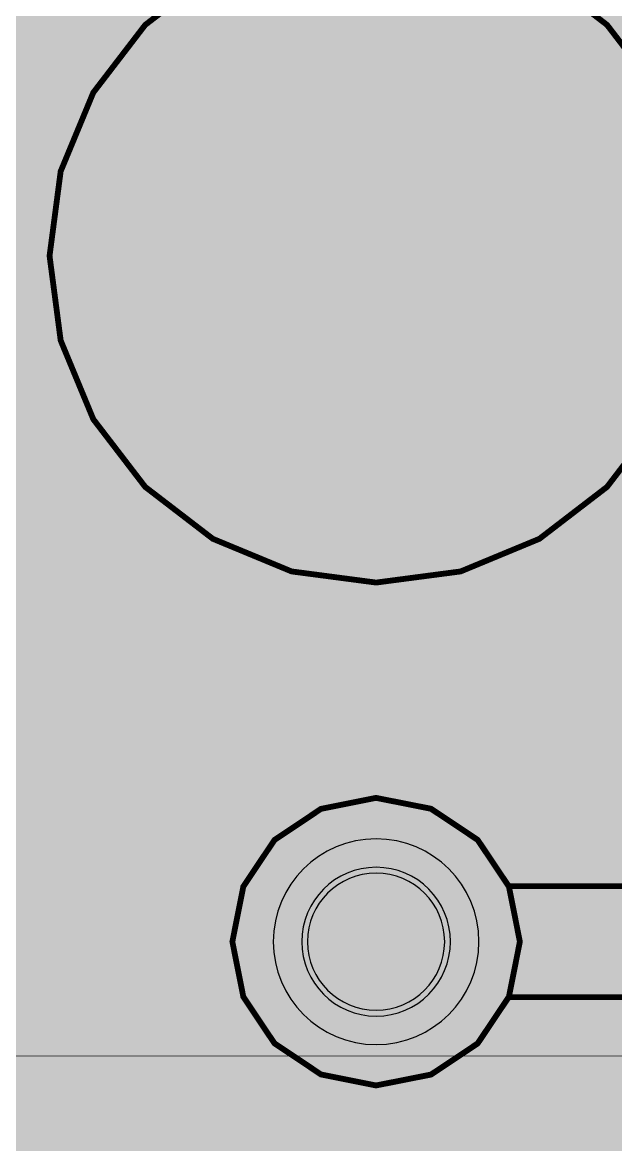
# Model space of a CAD drawing. Header units: millimetres. Extents: x -11 to 223, y -88 to 3.
# Drawn here: x -1.7 to 3.49, y -27.18 to -17.36 of the extents above; entities that cross this region are included whole.
import ezdxf

# ---------------------------------------------------------------- set-up
doc = ezdxf.new("R2010")
doc.units = ezdxf.units.MM
doc.header["$MEASUREMENT"] = 0
for name, color, linetype, true_color in [('Bottom-Layer', 7, 'Continuous', 0x0000ff), ('Bottom-Paste-Mask-Layer', 7, 'Continuous', 0x800000), ('Bottom-Solder-Mask-Layer', 7, 'Continuous', 0xaa00ff), ('Hole-Layer', 7, 'Continuous', 0x222222), ('Multi-Layer', 7, 'Continuous', 0xc0c0c0), ('Top-Layer', 7, 'Continuous', 0xff0000), ('Top-Paste-Mask-Layer', 7, 'Continuous', 0x808080), ('Top-Silkscreen-Layer', 7, 'Continuous', 0xffcc00), ('Top-Solder-Mask-Layer', 7, 'Continuous', 0x800080)]:
    doc.layers.add(name, color=color, linetype=linetype, true_color=true_color)

msp = doc.modelspace()

# ---------------------------------------------------------------- hatches: boundary and pattern name
at = {"layer": 'Bottom-Layer'}
for points in [[(-10.3353, 1.9787), (-0.3804, 1.9787), (-0.8458, 1.7267), (-1.1955, 1.3295), (-1.3865, 0.836), (-1.3952, 0.3069), (-1.2205, -0.1927), (-0.8841, -0.6012), (-0.4273, -0.8683), (0.0937, -0.9612), (1.7937, -0.9612), (2.3147, -0.8683), (2.7716, -0.6012), (3.108, -0.1927), (3.2826, 0.3069), (3.2739, 0.836), (3.083, 1.3295), (2.7333, 1.7267), (2.2679, 1.9787), (222.6289, 1.9787), (222.6289, -87.4752), (-10.3353, -87.4752)], [(-1.4611, -19.4056), (-1.3638, -20.1454), (-1.0782, -20.8347), (-0.624, -21.4267), (-0.0321, -21.8809), (0.6573, -22.1664), (1.397, -22.2638), (2.1367, -22.1664), (2.8261, -21.8809), (3.418, -21.4267), (3.8722, -20.8347), (4.1578, -20.1454), (4.2551, -19.4056), (4.1578, -18.6659), (3.8722, -17.9766), (3.418, -17.3846), (2.8261, -16.9304), (2.1367, -16.6449), (1.397, -16.5475), (0.6573, -16.6449), (-0.0321, -16.9304), (-0.624, -17.3846), (-1.0782, -17.9766), (-1.3638, -18.6659)], [(0.1389, -25.4057), (0.2346, -25.8871), (0.5074, -26.2953), (0.9155, -26.568), (1.397, -26.6638), (1.8785, -26.568), (2.2866, -26.2953), (2.5594, -25.8871), (2.6551, -25.4057), (2.5594, -24.9242), (2.2866, -24.516), (1.8785, -24.2433), (1.397, -24.1475), (0.9155, -24.2433), (0.5074, -24.516), (0.2346, -24.9242)], [(0.797, -25.4057, 1), (1.997, -25.4057, 1)]]:
    msp.add_hatch(color=256, dxfattribs=at).paths.add_polyline_path(points)
at = {"layer": 'Bottom-Paste-Mask-Layer'}
msp.add_hatch(color=256, dxfattribs=at).paths.add_polyline_path([(0.797, -25.4057, 1), (1.997, -25.4057, 1)])
at = {"layer": 'Bottom-Solder-Mask-Layer'}
msp.add_hatch(color=256, dxfattribs=at).paths.add_polyline_path([(0.7462, -25.4057, 1), (2.0478, -25.4057, 1)])
at = {"layer": 'Hole-Layer'}
msp.add_hatch(color=256, dxfattribs=at).paths.add_polyline_path([(0.497, -25.4057, 1), (2.297, -25.4057, 1)])
at = {"layer": 'Multi-Layer'}
for points in [[(-1.103, -19.4056, 1), (3.897, -19.4056, 1)], [(-1.103, -19.4056, 1), (3.897, -19.4056, 1)], [(0.797, -25.4057, 1), (1.997, -25.4057, 1)], [(0.797, -25.4057, 1), (1.997, -25.4057, 1)], [(0.797, -25.4057, 1), (1.997, -25.4057, 1)]]:
    msp.add_hatch(color=256, dxfattribs=at).paths.add_polyline_path(points)
at = {"layer": 'Top-Layer'}
for points in [[(-10.3353, 1.9787), (-0.3804, 1.9787), (-0.8458, 1.7267), (-1.1955, 1.3295), (-1.3865, 0.836), (-1.3952, 0.3069), (-1.2205, -0.1927), (-0.8841, -0.6012), (-0.4273, -0.8683), (0.0937, -0.9612), (1.7937, -0.9612), (2.3147, -0.8683), (2.7716, -0.6012), (3.108, -0.1927), (3.2826, 0.3069), (3.2739, 0.836), (3.083, 1.3295), (2.7333, 1.7267), (2.2679, 1.9787), (222.6289, 1.9787), (222.6289, -87.4752), (-10.3353, -87.4752)], [(-1.4611, -19.4056), (-1.3638, -20.1454), (-1.0782, -20.8347), (-0.624, -21.4267), (-0.0321, -21.8809), (0.6573, -22.1664), (1.397, -22.2638), (2.1367, -22.1664), (2.8261, -21.8809), (3.418, -21.4267), (3.8722, -20.8347), (4.1578, -20.1454), (4.2551, -19.4056), (4.1578, -18.6659), (3.8722, -17.9766), (3.418, -17.3846), (2.8261, -16.9304), (2.1367, -16.6449), (1.397, -16.5475), (0.6573, -16.6449), (-0.0321, -16.9304), (-0.624, -17.3846), (-1.0782, -17.9766), (-1.3638, -18.6659)], [(2.5578, -24.9205), (2.2842, -24.5136), (1.8758, -24.2422), (1.3947, -24.1475), (0.914, -24.2439), (0.5066, -24.5168), (0.2344, -24.9247), (0.1389, -25.4057), (0.2344, -25.8866), (0.5066, -26.2945), (0.914, -26.5674), (1.3947, -26.6638), (1.8758, -26.5691), (2.2842, -26.2977), (2.5578, -25.8908), (6.8524, -25.8908), (7.0381, -25.8539), (7.1955, -25.7487), (8.9791, -23.9651), (9.0842, -23.8077), (9.1212, -23.622), (9.1212, -21.2717), (9.1242, -21.2404), (9.1252, -21.209), (9.1252, -20.4619), (9.3588, -20.3474), (9.4532, -20.105), (9.4532, -19.265), (9.4052, -19.086), (9.2742, -18.9549), (9.0951, -18.9069), (8.1851, -18.9069), (8.006, -18.9549), (7.8749, -19.086), (7.8269, -19.265), (7.8269, -20.105), (7.92, -20.3459), (8.1509, -20.4615), (8.1509, -23.4211), (6.6515, -24.9205)], [(0.797, -25.4057, 1), (1.997, -25.4057, 1)]]:
    msp.add_hatch(color=256, dxfattribs=at).paths.add_polyline_path(points)
at = {"layer": 'Top-Paste-Mask-Layer'}
msp.add_hatch(color=256, dxfattribs=at).paths.add_polyline_path([(0.797, -25.4057, 1), (1.997, -25.4057, 1)])
at = {"layer": 'Top-Solder-Mask-Layer'}
msp.add_hatch(color=256, dxfattribs=at).paths.add_polyline_path([(0.7462, -25.4057, 1), (2.0478, -25.4057, 1)])

# ---------------------------------------------------------------- linework, layer by layer
at = {"layer": 'Bottom-Layer', "const_width": 0.0508}
for points in [[(-1.4611, -19.4056), (-1.3638, -20.1454), (-1.0782, -20.8347), (-0.624, -21.4267), (-0.0321, -21.8809), (0.6573, -22.1664), (1.397, -22.2638), (2.1367, -22.1664), (2.8261, -21.8809), (3.418, -21.4267), (3.8722, -20.8347), (4.1578, -20.1454), (4.2551, -19.4056), (4.1578, -18.6659), (3.8722, -17.9766), (3.418, -17.3846), (2.8261, -16.9304), (2.1367, -16.6449), (1.397, -16.5475), (0.6573, -16.6449), (-0.0321, -16.9304), (-0.624, -17.3846), (-1.0782, -17.9766), (-1.3638, -18.6659)], [(0.1389, -25.4057), (0.2346, -25.8871), (0.5074, -26.2953), (0.9155, -26.568), (1.397, -26.6638), (1.8785, -26.568), (2.2866, -26.2953), (2.5594, -25.8871), (2.6551, -25.4057), (2.5594, -24.9242), (2.2866, -24.516), (1.8785, -24.2433), (1.397, -24.1475), (0.9155, -24.2433), (0.5074, -24.516), (0.2346, -24.9242)]]:
    msp.add_lwpolyline(points, close=True, dxfattribs=at)
at = {"layer": 'Bottom-Layer'}
msp.add_lwpolyline([(0.797, -25.4057, 1), (1.997, -25.4057, 1)], format="xyb", close=True, dxfattribs=at)
at = {"layer": 'Bottom-Paste-Mask-Layer'}
msp.add_lwpolyline([(0.797, -25.4057, 1), (1.997, -25.4057, 1)], format="xyb", close=True, dxfattribs=at)
at = {"layer": 'Bottom-Solder-Mask-Layer'}
msp.add_lwpolyline([(0.7462, -25.4057, 1), (2.0478, -25.4057, 1)], format="xyb", close=True, dxfattribs=at)
at = {"layer": 'Hole-Layer'}
msp.add_lwpolyline([(0.497, -25.4057, 1), (2.297, -25.4057, 1)], format="xyb", close=True, dxfattribs=at)
at = {"layer": 'Multi-Layer', "const_width": 0.6452}
msp.add_lwpolyline([(-1.103, -19.4056, 1), (3.897, -19.4056, 1)], format="xyb", close=True, dxfattribs=at)
msp.add_lwpolyline([(-1.103, -19.4056, 1), (3.897, -19.4056, 1)], format="xyb", close=True, dxfattribs=at)
at = {"layer": 'Multi-Layer'}
msp.add_lwpolyline([(0.797, -25.4057, 1), (1.997, -25.4057, 1)], format="xyb", close=True, dxfattribs=at)
msp.add_lwpolyline([(0.797, -25.4057, 1), (1.997, -25.4057, 1)], format="xyb", close=True, dxfattribs=at)
msp.add_lwpolyline([(0.797, -25.4057, 1), (1.997, -25.4057, 1)], format="xyb", close=True, dxfattribs=at)
at = {"layer": 'Top-Layer', "const_width": 0.0508}
msp.add_lwpolyline([(-1.4611, -19.4056), (-1.3638, -20.1454), (-1.0782, -20.8347), (-0.624, -21.4267), (-0.0321, -21.8809), (0.6573, -22.1664), (1.397, -22.2638), (2.1367, -22.1664), (2.8261, -21.8809), (3.418, -21.4267), (3.8722, -20.8347), (4.1578, -20.1454), (4.2551, -19.4056), (4.1578, -18.6659), (3.8722, -17.9766), (3.418, -17.3846), (2.8261, -16.9304), (2.1367, -16.6449), (1.397, -16.5475), (0.6573, -16.6449), (-0.0321, -16.9304), (-0.624, -17.3846), (-1.0782, -17.9766), (-1.3638, -18.6659)], close=True, dxfattribs=at)
msp.add_lwpolyline([(6.6515, -24.9205), (2.5578, -24.9205), (2.2842, -24.5136), (1.8758, -24.2422), (1.3947, -24.1475), (0.914, -24.2439), (0.5066, -24.5168), (0.2344, -24.9247), (0.1389, -25.4057), (0.2344, -25.8866), (0.5066, -26.2945), (0.914, -26.5674), (1.3947, -26.6638), (1.8758, -26.5691), (2.2842, -26.2977), (2.5578, -25.8908), (6.8524, -25.8908)], dxfattribs=at)
at = {"layer": 'Top-Layer'}
msp.add_lwpolyline([(0.797, -25.4057, 1), (1.997, -25.4057, 1)], format="xyb", close=True, dxfattribs=at)
at = {"layer": 'Top-Paste-Mask-Layer'}
msp.add_lwpolyline([(0.797, -25.4057, 1), (1.997, -25.4057, 1)], format="xyb", close=True, dxfattribs=at)
at = {"layer": 'Top-Silkscreen-Layer', "const_width": 0.0051}
msp.add_lwpolyline([(-5.603, -26.4057), (-5.603, -12.4056), (8.397, -12.4056), (8.397, -26.4057)], close=True, dxfattribs=at)
msp.add_lwpolyline([(-5.603, -26.4057), (-5.603, -12.4056), (8.397, -12.4056), (8.397, -26.4057)], close=True, dxfattribs=at)
at = {"layer": 'Top-Solder-Mask-Layer'}
msp.add_lwpolyline([(0.7462, -25.4057, 1), (2.0478, -25.4057, 1)], format="xyb", close=True, dxfattribs=at)

doc.saveas('drawing.dxf')
